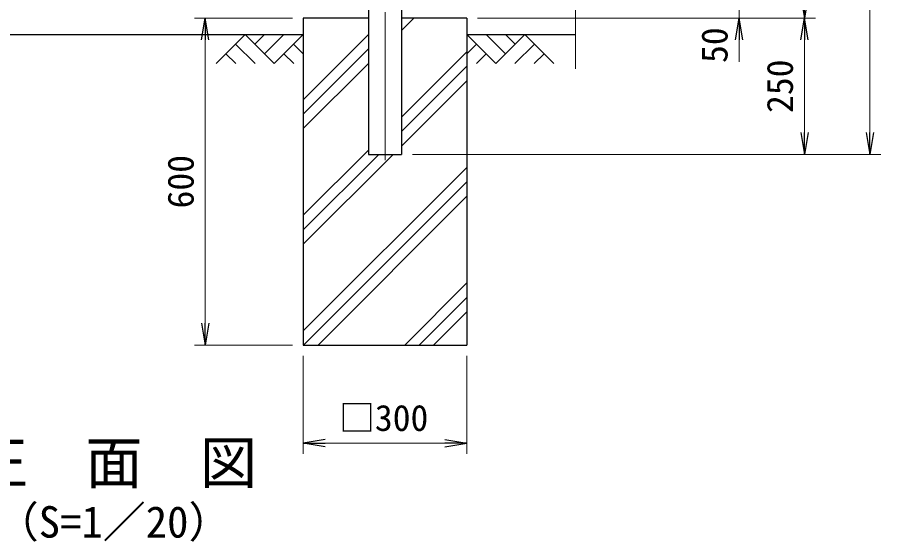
# Model space of a CAD drawing. Units: millimetres, scale not verified. Extents: x -4200 to 4200, y -2970 to 2970.
# Drawn here: x -2277 to -692, y -1500 to -537 of the extents above; entities that cross this region are included whole.
import ezdxf
from ezdxf.enums import TextEntityAlignment as Align

# ---------------------------------------------------------------- set-up
doc = ezdxf.new("R2010")
doc.units = ezdxf.units.MM
doc.header["$LTSCALE"] = 10
doc.linetypes.add('USER1', pattern=[50.8, 31.75, -6.35, 6.35, -6.35])
for name, color, linetype, lineweight in [('0-0_D-TTL-TXT', 7, 'Continuous', 25), ('0-1_D-BMK', 2, 'USER1', 13), ('0-2_D-STR1', 1, 'Continuous', 25), ('0-4_D-DCR-HCH', 7, 'Continuous', 13), ('0-5_D-BGD', 7, 'Continuous', 25), ('0-6_D-STR4', 7, 'Continuous', 25), ('0-7_D-STR-DIM', 7, 'Continuous', 13)]:
    doc.layers.add(name, color=color, linetype=linetype, lineweight=lineweight)
doc.layers.add('0-8_0', color=7, linetype='Continuous')
doc.styles.add('ＭＳ ゴシック', font='')
doc.styles.get('ＭＳ ゴシック').set_extended_font_data('MS Gothic')

# ---------------------------------------------------------------- blocks, each defined once
blk = doc.blocks.new('_Open')
at = {"layer": '0-8_0'}
blk.add_line((-10, 1.667), (0, 0), dxfattribs=at)
blk.add_lwpolyline([(-10, -1.667), (0, 0), (-10, 0)], dxfattribs=at)

msp = doc.modelspace()

# ---------------------------------------------------------------- linework, layer by layer
at = {"layer": '0-1_D-BMK'}
msp.add_line((-1601.55, 996.61), (-1601.55, -799.21), dxfattribs=at)
at = {"layer": '0-2_D-STR1'}
for p, q in [((-1631.8, -490.93), (-1631.8, -788.63)), ((-1571.3, -490.93), (-1571.3, -788.63)), ((-1631.8, -788.63), (-1571.3, -788.63))]:
    msp.add_line(p, q, dxfattribs=at)
at = {"layer": '0-4_D-DCR-HCH'}
for p, q in [((-1571.3, -561.15), (-1548.77, -538.63)), ((-1857.97, -568.63), (-1911.18, -621.84)), ((-1857.97, -568.63), (-1804.76, -621.84)), ((-1840.23, -586.37), (-1822.5, -568.63)), ((-1822.5, -604.11), (-1787.02, -568.63)), ((-1804.76, -621.84), (-1751.55, -568.63)), ((-1751.55, -688.37), (-1631.8, -568.62)), ((-1398.33, -621.84), (-1451.55, -568.63)), ((-1380.6, -604.11), (-1416.07, -568.63)), ((-1345.12, -568.63), (-1398.33, -621.84)), ((-1362.77, -586.46), (-1380.6, -568.63)), ((-1345.12, -568.63), (-1291.91, -621.84)), ((-1875.71, -586.37), (-1840.07, -621.84)), ((-1769.28, -586.37), (-1751.55, -604.03)), ((-1433.81, -586.37), (-1451.55, -604.03)), ((-1327.38, -586.37), (-1363.02, -621.84)), ((-1751.55, -714.89), (-1631.8, -595.14)), ((-1571.3, -720.25), (-1451.55, -600.5)), ((-1893.44, -604.11), (-1875.63, -621.84)), ((-1787.02, -604.11), (-1769.2, -621.84)), ((-1416.07, -604.11), (-1433.89, -621.84)), ((-1309.65, -604.11), (-1327.47, -621.84)), ((-1751.55, -741.4), (-1631.8, -621.65)), ((-1571.3, -746.77), (-1451.55, -627.02)), ((-1571.3, -773.29), (-1451.55, -653.54)), ((-1751.55, -900.5), (-1631.8, -780.75)), ((-1751.55, -953.54), (-1586.64, -788.63)), ((-1751.55, -927.02), (-1613.16, -788.63)), ((-1751.55, -1112.63), (-1451.55, -812.63)), ((-1751.03, -1138.63), (-1451.55, -839.15)), ((-1724.51, -1138.63), (-1451.55, -865.67)), ((-1565.41, -1138.63), (-1451.55, -1024.77)), ((-1538.9, -1138.63), (-1451.55, -1051.28)), ((-1512.38, -1138.63), (-1451.55, -1077.8))]:
    msp.add_line(p, q, dxfattribs=at)
at = {"layer": '0-5_D-BGD'}
for p, q in [((-2451.55, -568.63), (-1751.55, -568.63)), ((-1451.55, -568.63), (-1251.55, -568.63))]:
    msp.add_line(p, q, dxfattribs=at)
at = {"layer": '0-6_D-STR4'}
for p, q in [((-1751.55, -538.63), (-1751.55, -1138.63)), ((-1631.8, -538.63), (-1751.55, -538.63)), ((-1451.55, -538.63), (-1571.3, -538.63)), ((-1451.55, -538.63), (-1451.55, -1138.63)), ((-1751.55, -1138.63), (-1451.55, -1138.63))]:
    msp.add_line(p, q, dxfattribs=at)
at = {"layer": '0-7_D-STR-DIM'}
for p, q in [((-711.55, -748.63), (-711.55, 921.37)), ((-1251.55, -631.63), (-1251.55, 210.72)), ((-951.55, -538.63), (-951.55, -488.63)), ((-1771.55, -538.63), (-1951.55, -538.63)), ((-1431.55, -538.63), (-931.55, -538.63)), ((-1431.55, -538.63), (-811.55, -538.63)), ((-1431.55, -538.63), (-811.55, -538.63)), ((-1931.55, -578.63), (-1931.55, -1098.63)), ((-951.55, -578.63), (-951.55, -618.63)), ((-831.55, -578.63), (-831.55, -748.63)), ((-1551.3, -788.63), (-691.55, -788.63)), ((-1551.3, -788.63), (-811.55, -788.63)), ((-1771.55, -1138.63), (-1951.55, -1138.63)), ((-1751.55, -1158.63), (-1751.55, -1338.63)), ((-1451.55, -1158.63), (-1451.55, -1338.63)), ((-1711.55, -1318.63), (-1491.55, -1318.63))]:
    msp.add_line(p, q, dxfattribs=at)

# ---------------------------------------------------------------- block references
at = {"layer": '0-7_D-STR-DIM', "xscale": 4, "yscale": 4}
for p, rotation in [((-831.55, -538.63), 270), ((-1931.55, -538.63), 90), ((-951.55, -538.63), 90), ((-831.55, -538.63), 90), ((-831.55, -788.63), 270), ((-711.55, -788.63), 270), ((-1931.55, -1138.63), 270), ((-1751.55, -1318.63), 180)]:
    msp.add_blockref('_Open', p, dxfattribs=dict(at, rotation=rotation))
msp.add_blockref('_Open', (-1451.55, -1318.63), dxfattribs=at)

# ---------------------------------------------------------------- texts
at = {"layer": '0-0_D-TTL-TXT', "style": 'ＭＳ ゴシック'}
for s, height, p in [('正\u3000面\u3000図', 76.98, (-2361.45, -1416.31)), ('（S=1／20）', 57.7, (-2315.96, -1509.5))]:
    msp.add_text(s, height=height, dxfattribs=at).set_placement(p, align=Align.BOTTOM_LEFT)
at = {"layer": '0-7_D-STR-DIM', "style": 'ＭＳ ゴシック'}
for s, p in [('50', (-958.29, -620.83)), ('250', (-838.29, -712.63)), ('600', (-1938.29, -887.88))]:
    msp.add_text(s, height=48.09, rotation=90, dxfattribs=at).set_placement(p, align=Align.BOTTOM_LEFT)
msp.add_text('□300', height=48.09, dxfattribs=at).set_placement((-1685.7, -1310.88), align=Align.BOTTOM_LEFT)

doc.saveas('drawing.dxf')
